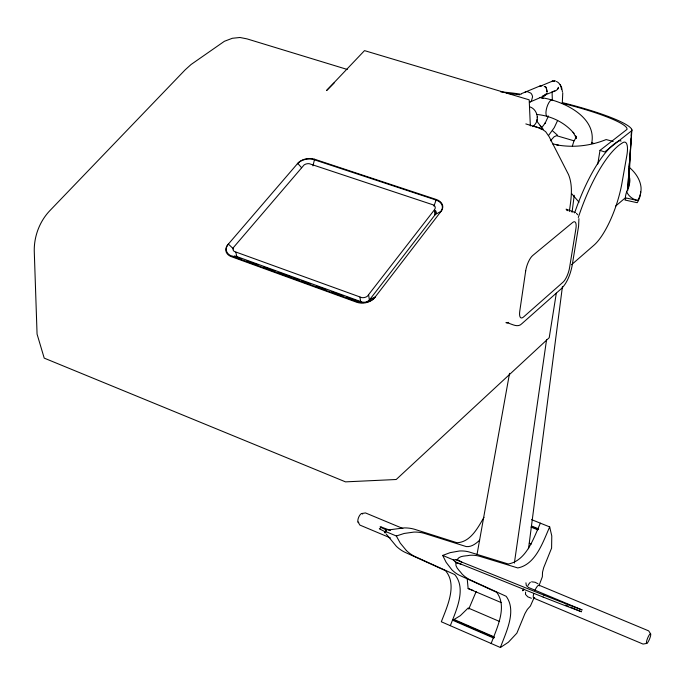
<?xml version="1.0" encoding="UTF-8"?>
<svg xmlns="http://www.w3.org/2000/svg" width="685" height="685" viewBox="0 0 685 685"><rect width="100%" height="100%" fill="white"/><g stroke="black" fill="none" stroke-linecap="round" stroke-linejoin="round"><path stroke-width="1.03" d="M628.924 176.867L628.59 187.527L631.647 129.294L631.227 135.647M629.172 169.383L629.369 162.996M629.07 168.467L627.597 190.704L631.844 130.612A76.514 10.84 13.6 0 0 562.385 102.63M629.207 166.352L629.695 158.937M629.832 156.822L630.32 149.407M630.534 146.239L631.022 138.824M552.358 100.592L552.067 91.67M532.493 126.614C540.225 121.913 538.11 109.523 529.745 106.809M562.282 103.495L562.77 92.826M537.023 120.355L537.117 119.455M537.297 117.709L537.4 116.835M528.52 548.745L562.436 286.578M572.052 212.281L574.244 195.302M385.244 532.288A361.372 3.776 22.4 0 1 384.859 532.211L385.09 533.033L386.126 531.714L386.374 529.942L385.681 530.233A361.346 3.331 22.4 0 0 382.35 528.058A190.25 1.687 22.6 0 1 381.006 527.022L382.119 527.399A352.133 3.125 22.6 0 1 390.45 530.455M514.375 563.053L546.553 339.811M556.323 293.146L549.216 337.714L396.213 479.5L345.505 481.863L44.217 358.127L37.067 334.109L34.25 250.821C34.079 236.205 39.619 221.486 49.68 210.843L185.19 69.819L191.064 64.51L224.397 41.288L232.343 38.283L239.947 37.487L247.011 38.882L347.269 69.459M569.338 211.502C571.059 199.369 573.285 186.329 568.524 174.598L549.199 136.803L545.637 131.64L541.167 128.6L525.832 123.916M597.774 164.075L600.009 150.366L626.972 129.397A71.505 10.129 13.6 0 0 562.077 103.23M477.068 554.251L509.546 373.316M615.746 205.98L625.354 197.828C625.628 190.498 631.844 184.171 629.258 176.593M572.36 146.033L573.747 141.624L576.539 136.461L575.879 138.319L576.111 136.332L576.025 138.242L575.606 135.938L576.068 137.659L573.148 132.282L573.953 133.421C564.851 122.392 550.817 115.731 536.706 114.446M312.934 165.881L314.586 159.237L436.276 199.489A12.732 8.759 -6 0 1 441.2 211.16L374.746 297.581A13.263 9.513 -8.3 0 1 356.594 302.205L231.479 256.704A12.887 8.896 -11.5 0 1 227.925 244.605L297.744 163.355A12.347 8.229 -9.1 0 1 314.586 159.237M457.529 559.157C459.952 555.466 465.877 556.22 469.722 555.287A274.257 81.977 -64.9 0 1 479.842 556.357L517.783 567.942C535.858 564.44 543.017 541.741 549.687 526.911L531.551 519.632M525.943 582.824L526.303 585.538L528.418 587.447L582.181 609.975L566.692 604.076A312.069 2.603 22.5 0 1 546.51 596.181L543.899 595.145M557.513 89.478L558.523 87.278L557.975 88.545A5.155 4.684 -59.7 0 1 554.867 91.019L542.922 95.78M591.635 143.585C597.38 116.467 561.794 100.138 539.917 97.475M433.939 206.117L436.276 199.489M540.371 523.177C533.735 538.008 526.44 560.741 508.27 564.003L469.704 552.144A273.546 83.373 -64.8 0 0 459.429 550.997L450.156 552.649L442.681 555.415L446.158 562.351L451.757 569.655A264.53 82.303 -70.2 0 0 460.072 575.58L496.685 592.302C507.756 606.953 496.668 628.47 491.171 643.489M539.121 585.367L542.357 576.753L542.52 572.249L543.684 567.694L551.596 548.094L551.785 535.953L549.687 526.911M548.437 116.03L545.114 123.249L545.474 122.649L541.321 128.241M557.607 120.517L554.251 127.667L548.616 135.399M523.417 589.014L522.689 590.778L524.35 589.263M468.754 609.093L476.195 591.48M534.137 597.568L530.413 606.019L527.347 609.427L524.967 613.537L516.867 633.163L508.381 642.23L500.41 647.513L441.32 621.766C447.04 606.867 457.666 584.733 445.473 570.656L405.503 552.538A260.908 89.632 -70.4 0 1 396.367 546.305L386.246 534.043M500.41 647.513C505.872 632.469 517.021 611.071 506.181 596.31L470.193 579.861A265.206 80.916 -70.2 0 1 462.032 573.996C459.9 570.836 455.123 567.454 455.85 563.258M450.328 625.688C456.004 610.78 466.733 588.749 454.729 574.569L415.358 556.699A261.559 88.322 -70.4 0 1 406.368 550.517M483.995 517.286C477.942 527.621 470.518 542.237 456.963 542.734L415.05 529.437A269.719 90.771 -64.4 0 0 403.97 527.912L387.916 530.019M625.773 198.444L624.96 200.029L637.221 202.709A120.389 49.954 7.5 0 0 640.655 191.886M434.376 209.893L435.086 208.617A5.566 3.836 -6 0 0 433.571 205.003L309.277 163.698A5.403 3.605 -9.1 0 0 304.063 164.974L233.251 247.747A5.634 3.887 -11.5 0 0 234.356 251.481L361.8 297.624A5.805 4.161 -8.3 0 0 367.408 296.194L434.376 209.893L434.872 215.056L435.968 213.283A5.548 3.827 -6 0 0 435.36 210.406M546.767 93.417L546.099 94.547A5.223 4.658 73.6 0 1 542.845 96.183M546.784 93.323L544.138 95.617M550.415 140.802L554.088 136.786L556.528 135.673L573.876 140.767M631.844 130.612L604.658 151.967L600.009 150.366M334.16 82.936L326.522 90.583L364.514 50.621L529.188 99.839L530.353 125.946M368.145 301.289L369.797 299.516L375.175 297.033A13.263 9.513 -8.2 0 1 357.022 301.657L231.932 256.181A12.878 8.888 -11.5 0 1 228.37 244.091L233.491 248.929M479.654 540.131C476.066 543.582 471.511 547.152 466.228 546.579L424.914 533.538A270.404 89.452 -64.4 0 0 413.98 532.082L404.184 533.452L396.332 535.995L386.126 531.714M571.53 264.735L594.015 245.153A51.606 15.909 -71.7 0 0 621.98 182.989L626.835 155.478A20.644 6.285 -72.1 0 0 622.083 143.139A87.731 26.587 -71.4 0 0 578.294 217.513M441.2 211.16L435.266 214.551L369.378 300.064L368.641 294.97M539.566 86.241L541.895 85.882M552.735 81.018L551.485 81.575L555.295 80.967L552.735 81.018L540.602 86.062M544.07 95.977L529.419 102.262A5.309 4.709 72.9 0 0 531.474 100.806L532.545 96.927A5.617 4.983 72.9 0 0 530.772 93.1L527.193 91.576A5.309 4.709 72.9 0 0 524.83 92.364M544.284 86.558L545.543 86.747L546.296 88.057L547.135 92.115L546.416 88.314L545.543 86.747L544.352 86.533M521.482 93.648L540.679 85.676M507.32 322.746L508.698 322.438L505.924 322.661C511.121 323.063 517.303 328.654 522.021 323.551L561.871 288.205C567.6 282.066 570.485 273.794 572.138 265.686L578.594 226.221L578.919 218.583M361.903 513.493L365.49 512.928L402.84 528.486M646.82 643.421L643.035 644.063L533.615 598.082M553.583 91.216L554.867 91.019M540.73 129.054L543.214 129.148L533.307 125.963M531.603 581.805L535.096 582.259L537.99 583.783M442.681 555.415L453.179 559.816L457.649 559.782L461.844 562.128A441.739 4.778 22.7 0 1 512.08 582.353A181.808 1.575 22.5 0 0 541.878 594.34L544.258 595.282M357.022 301.657L362.99 302.162A5.78 4.161 -8.3 0 0 364.48 302.213M500.898 91.961L502.91 92.073A76.514 10.84 13.6 0 1 521.216 94.256M231.932 256.181L237.404 256.781L361.158 301.717M625.354 197.828L637.624 200.508A120.483 49.868 7.5 0 0 640.972 186.834C639.961 178.871 634.926 172.021 628.873 167.012M531.406 598.253L527.784 596.832L525.9 594.837M552.478 143.756L558.292 145.177L556.802 144.895C573.345 147.866 590.598 145.905 606.139 139.56L613.195 141.444M380.68 528.991L380.243 528.854A190.259 1.909 22.6 0 0 381.571 529.942A361.372 3.776 22.4 0 1 385.312 531.928M575.229 212.53L566.11 209.165L567.463 210.689L567.111 210.098M381.434 527.159L382.119 527.399M237.96 257.663L240.957 258.75M246.942 260.925L257.92 264.915M263.913 267.09L274.891 271.08M278.881 272.527L291.861 277.245M293.856 277.973L298.848 279.788M301.845 280.876L309.825 283.77M316.812 286.313L325.795 289.575M331.788 291.75L342.765 295.74M346.756 297.187L360.738 302.265L359.967 297.179M467.187 578.423L468.129 588.535L473.421 590.556M543.119 597.046L545.74 598.082A312.086 2.946 22.5 0 0 565.947 605.925L581.454 611.765L570.477 607.158M543.479 597.192L541.107 596.25A181.816 1.781 22.5 0 1 511.284 584.305A441.774 5.42 22.7 0 0 461.022 564.149L455.208 561.811L453.179 559.816M531.423 525.969L538.282 528.734L538.556 529.531L531.706 526.765M530.969 527.056L537.811 529.813M461.202 561.871L461.844 562.128L456.047 559.791M460.371 563.883L461.022 564.149L456.356 562.933L455.217 561.82M529.291 543.274L531.26 544.078M539.249 585.298L648.686 630.876L650.613 633.848A5.197 1.062 -67.9 0 1 648.233 641.725A5.197 1.062 -67.9 0 1 646.871 640.235A5.197 1.062 -67.9 0 1 650.613 633.848M565.57 605.095L568.516 606.336M390.356 537.888L359.899 525.087L357.998 521.97M468.129 588.535L501.334 602.637M499.605 621.492L468.18 607.989L460.294 615.695L452.751 620.276L493.594 638.009L494.364 637.607L453.556 619.891M454.241 619.565L494.048 636.836M591.934 142.703L593.852 143.542M235.957 256.036L237.404 256.781M556.468 81.464C559.577 82.834 561.212 86.019 561.486 89.281M552.752 131.015L557.436 135.15M406.368 550.517L400.22 543.042L396.332 535.995M571.812 193.846L579.03 202.169M297.744 163.355L301.606 167.756M576.428 213.335L577.703 214.799M536.415 120.594L540.97 126.605M540.182 125.441L542.109 128.292M560.159 84.649L561.657 87.586L562.453 91.884M235.811 252.226L236.959 257.303M506.378 93.348A71.505 10.129 13.6 0 1 519.761 94.83M541.236 97.861A76.514 10.84 13.6 0 1 543.222 98.272M637.624 200.508A14.916 13.743 22.8 0 1 626.492 191.466M621.055 141.101A20.618 6.336 -72.1 0 0 617.433 141.735A87.637 26.784 -71.4 0 0 574.612 212.941M440.806 211.665A12.732 8.768 -6 0 0 435.891 199.986L314.175 159.716A12.347 8.237 -9.1 0 0 297.333 163.835M368.573 300.741A5.78 4.161 -8.3 0 1 365.97 301.982M435.54 211.802A5.548 3.827 -6 0 1 435.583 213.788M235.512 256.558A5.617 3.887 -11.6 0 1 234.698 255.796M366.946 302.025A5.78 4.161 -8.3 0 1 365.55 302.53M534.934 590.359A7.013 1.892 -67.7 0 1 539.532 585.863M534.745 597.877A7.013 1.892 -67.7 0 1 533.718 593.741M525.601 594.28A6.996 1.927 -67.7 0 1 525.643 592.037M527.972 585.512A6.996 1.927 -67.7 0 1 530.395 582.259M358.777 522.535A4.846 1.815 -67.3 0 1 358.829 516.91A4.846 1.815 -67.3 0 1 362.673 514.075M548.103 116.356A8.657 3.005 -73 0 1 546.878 107.305A8.657 3.005 -73 0 1 552.949 100.378M525.678 270.943L519.769 311.153A12.116 4.024 -70.5 0 0 523.563 316.975L563.036 282.169A11.662 3.69 -70.9 0 0 569.56 267.724L575.871 228.944A11.868 3.793 -71.4 0 0 572.66 222.479L532.69 255.539A12.33 4.136 -71 0 0 525.678 270.943M385.758 530.276L386.289 530.575L385.758 530.276M385.467 532.562L384.859 532.211L385.467 532.562"/></g></svg>
